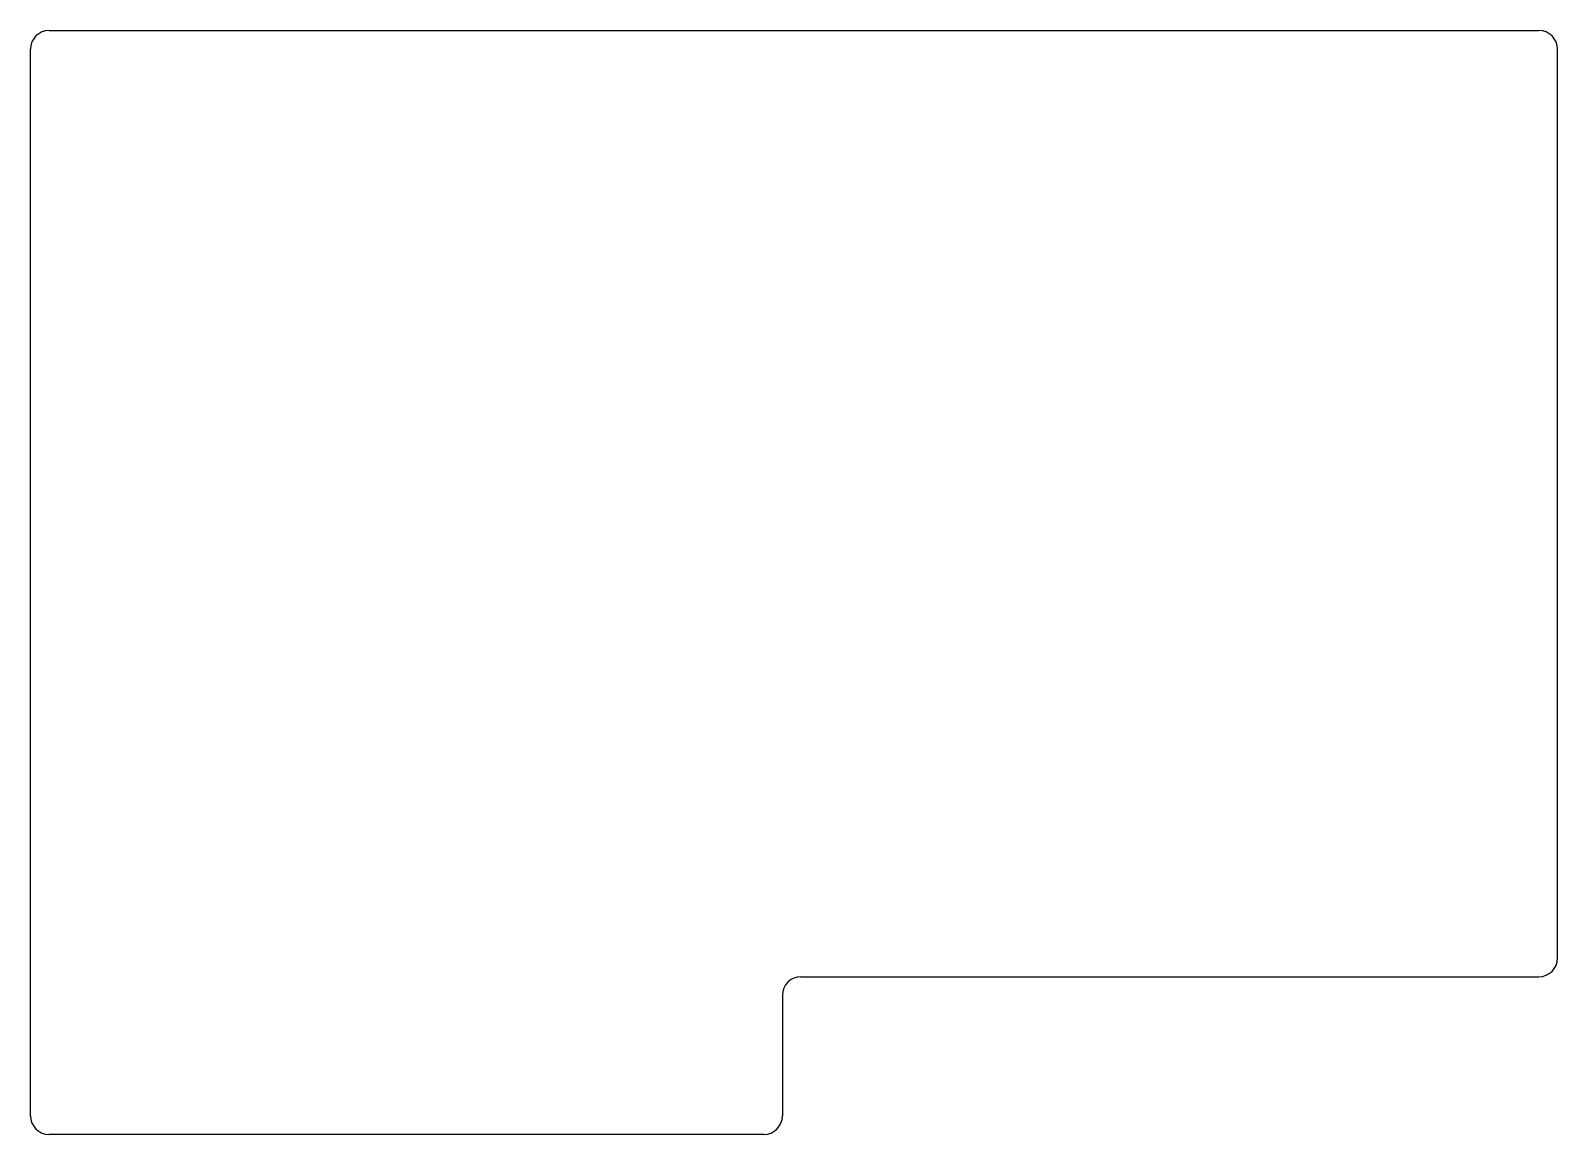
# Model space of a CAD drawing. Header units: millimetres. Extents: x 22 to 186, y -142 to -24.
import ezdxf

# ---------------------------------------------------------------- set-up
doc = ezdxf.new("R2010")
doc.units = ezdxf.units.MM

msp = doc.modelspace()

# ---------------------------------------------------------------- linework, layer by layer
for p, q in [((23.5, -23.5), (184, -23.5)), ((21.5, -140.5), (21.5, -25.5)), ((186, -123.5), (186, -25.5)), ((104.5, -125.5), (184, -125.5)), ((102.5, -127.5), (102.5, -140.5)), ((100.5, -142.5), (23.5, -142.5))]:
    msp.add_line(p, q)
for centre, start, end in [((23.5, -25.5), 90, 180), ((184, -25.5), 0, 90), ((184, -123.5), 270, 0), ((104.5, -127.5), 90, 180), ((23.5, -140.5), 180, 270), ((100.5, -140.5), 270, 0)]:
    msp.add_arc(centre, 2, start, end)

doc.saveas('drawing.dxf')
